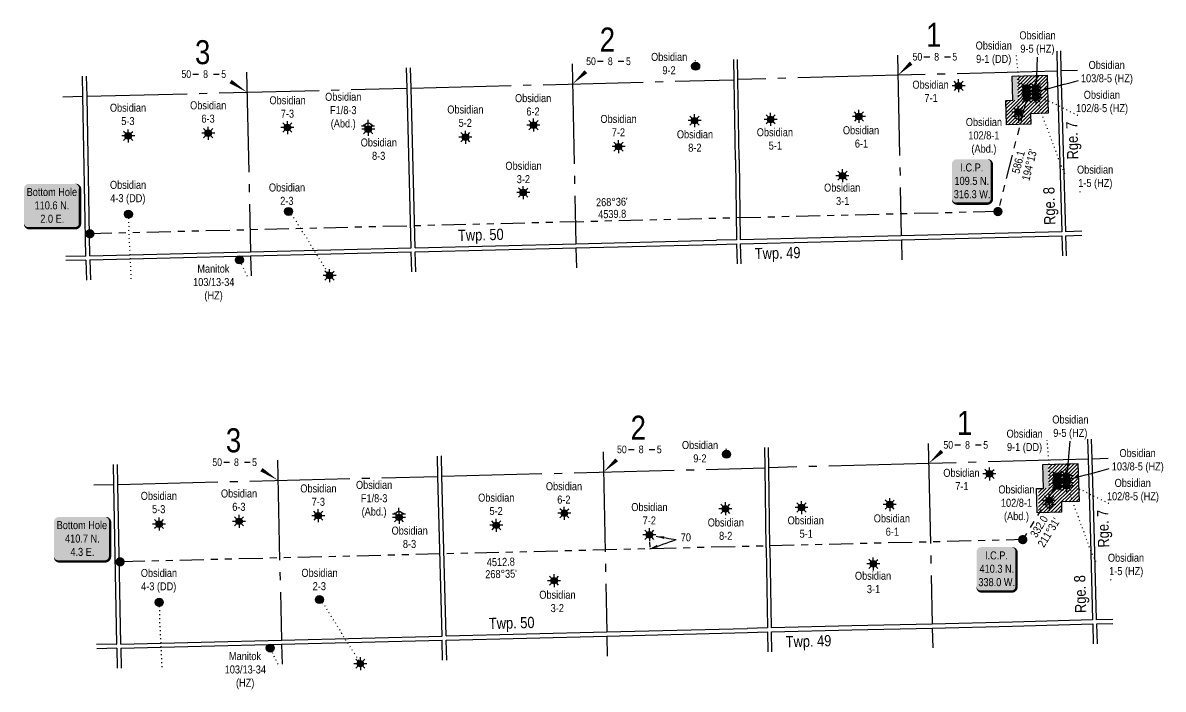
# Model space of a CAD drawing. Extents: x 626550 to 632078, y 5902939 to 5909485.
# Drawn here: x 630335 to 631760, y 5904026 to 5904858 of the extents above; entities that cross this region are included whole.
import ezdxf
from ezdxf.enums import TextEntityAlignment as Align

# ---------------------------------------------------------------- set-up
doc = ezdxf.new("R2010")
doc.units = 0
doc.header["$LTSCALE"] = 5
for name, pattern in [('foc-DOT', [1, 0.2, -0.8]), ('foc-DRILLPATH', [14.75, 6, -1.75, 1.75, -1.75, 1.75, -1.75]), ('foc-QUARTERLINE', [33, 25, -3, 2, -3]), ('foc-TIELINE', [1.875, 1.25, -0.625])]:
    doc.linetypes.add(name, pattern=pattern)
for name, color, linetype in [('10', 1, 'Continuous'), ('9', 3, 'Continuous'), ('AB_SEC_N83UTMz11', 7, 'Continuous'), ('ABADATA-DRILL', 8, 'foc-DOT'), ('ABADATA-DRILL-T', 8, 'Continuous'), ('CG-NOTES', 7, 'Continuous'), ('D-TXT', 6, 'Continuous'), ('L-BD', 7, 'Continuous'), ('L-MON', 1, 'Continuous'), ('L-QSEC', 8, 'foc-QUARTERLINE'), ('L-SEC', 7, 'Continuous'), ('L-SECLBL', 7, 'Continuous'), ('L-SECQ', 8, 'foc-QUARTERLINE'), ('P-PDRILLPATH', 12, 'foc-DRILLPATH'), ('P-PROPOSED', 10, 'Continuous'), ('P-PROPOSED-EXISTING-H', 59, 'Continuous'), ('P-PROPOSED-H', 21, 'Continuous'), ('T-TIE', 201, 'foc-TIELINE')]:
    doc.layers.add(name, color=color, linetype=linetype)
doc.layers.add('AS-GENERAL', color=48, linetype='Continuous', lineweight=18)
doc.layers.add('T-TIE-T', color=201, linetype='Continuous', lineweight=18)
doc.styles.add('80', font='ARIALN.TTF', dxfattribs={"height": 10})
doc.styles.add('80CG', font='ARIALN.TTF', dxfattribs={"height": 10})
doc.styles.add('80L', font='ARIALN.TTF', dxfattribs={"height": 10})
doc.styles.add('SIMPLEX', font='ARIALN.TTF')
doc.dimstyles.new('Compass 5 000', dxfattribs={"dimscale": 5, "dimtxt": 9, "dimasz": 2, "dimexe": 0.2, "dimexo": 0.0625, "dimgap": 0.5, "dimtad": 0, "dimtih": 1, "dimtoh": 1, "dimzin": 0, "dimdsep": 46, "dimtxsty": '80CG', "dimcen": 0.1, "dimse1": 1, "dimse2": 1, "dimclrd": 256, "dimclrt": 256, "dimaunit": 1, "dimadec": 4, "dimazin": 0, "dimtfac": 0.06, "dimtofl": 0, "dimtmove": 0, "dimatfit": 1, "dimfxl": 0.2, "dimtolj": 1, "dimtzin": 0, "dimlwd": -1, "dimarcsym": 0})

# ---------------------------------------------------------------- blocks, each defined once
blk = doc.blocks.new('L-SECLBL')
at = {"layer": '9', "color": 7}
for p, q in [((-5.1, -27.8), (-12.3, -27.8)), ((20.7, -27.8), (13.5, -27.8))]:
    blk.add_line(p, q, dxfattribs=at)
at = {"layer": '10', "color": 2, "style": 'SIMPLEX'}
blk.add_attdef('SEC', text='', height=30, dxfattribs=at).set_placement((0, 0), align=Align.MIDDLE)
at = {"layer": '10', "color": 5, "style": '80L'}
blk.add_attdef('TWP', text='', height=9.5, dxfattribs=at).set_placement((-14.4, -27.4), align=Align.MIDDLE_RIGHT)
blk.add_attdef('RGE', text='', height=9.5, dxfattribs=at).set_placement((3.6, -27.4), align=Align.MIDDLE_CENTER)
blk.add_attdef('MER', text='', height=9.5, dxfattribs=at).set_placement((23.2, -27.4), align=Align.MIDDLE_LEFT)
blk = doc.blocks.new('GAS')
h = blk.add_hatch(color=255)
h.dxf.hatch_style = 1
edge = h.paths.add_edge_path()
edge.add_arc((0, 0), 0.9, 0, 360)
for p, q in [((-0.81, 0), (-1.62, 0)), ((-0.57, 0.57), (-1.14, 1.14)), ((0, 0.81), (0, 1.62)), ((0.57, 0.57), (1.14, 1.14)), ((1.62, 0), (0.81, 0)), ((-0.57, -0.57), (-1.14, -1.14)), ((0, -0.81), (0, -1.62)), ((1.14, -1.14), (0.57, -0.57))]:
    blk.add_line(p, q)
blk.add_circle((0, 0), 0.8)
blk = doc.blocks.new('*U527')
h = blk.add_hatch(color=255)
edge = h.paths.add_edge_path()
edge.add_line((-19, -28.5), (19, -28.5))
edge.add_arc((19, -22.5), 6, 270, 360)
edge.add_line((25, -22.5), (25, 21))
edge.add_arc((19, 21), 6, 0, 90)
edge.add_line((19, 27), (-19, 27))
edge.add_arc((-19, 21), 6, 90, 180)
edge.add_line((-25, 21), (-25, -22.5))
edge.add_arc((-19, -22.5), 6, 180, 270)
at = {"color": 14, "flags": 128}
blk.add_lwpolyline([(-19, -28.5, 3, 3, 0), (19, -28.5, 3, 3, 0.414214), (25, -22.5, 3, 3, 0), (25, 21, 3, 0, 0.414214), (19, 27, 0, 0, 0), (-19, 27, 0, 0, 0.414214), (-25, 21, 0, 0, 0), (-25, -22.5, 0, 3, 0.414214)], format="xyseb", close=True, dxfattribs=at)
at = {"color": 14, "style": '80'}
blk.add_attdef('ENTER_TEXT_001', (-26.8, -4.9), '', height=10, dxfattribs=at)
blk = doc.blocks.new('GABD')
for p, q in [((-0.81, 0), (-1.62, 0)), ((0, 0.81), (0, 1.62)), ((1.62, 0), (0.81, 0)), ((0, -0.81), (0, -1.62))]:
    blk.add_line(p, q)
blk.add_circle((0, 0), 0.8)
blk = doc.blocks.new('WC')
at = {"layer": 'L-MON'}
h = blk.add_hatch(color=255, dxfattribs=at)
h.dxf.hatch_style = 1
edge = h.paths.add_edge_path()
edge.add_arc((0, 0), 0.9, 0, 360)
at = {"layer": 'L-MON', "color": 240, "flags": 128}
for points in [[(-0.62, 0.5), (-1.23, 1.12)], [(0.52, 0.61), (1.13, 1.21)], [(-1.18, -1.18), (-0.56, -0.57)], [(1.16, -1.18), (0.56, -0.57)]]:
    blk.add_lwpolyline(points, dxfattribs=at)
at = {"layer": 'L-MON', "color": 240}
for radius in [0.8, 0.373]:
    blk.add_circle((0, 0), radius, dxfattribs=at)
blk = doc.blocks.new('plbh')
at = {"layer": 'L-MON'}
h = blk.add_hatch(color=255, dxfattribs=at)
h.dxf.hatch_style = 1
edge = h.paths.add_edge_path()
edge.add_arc((0, 0), 1.16, 0, 360)
h = blk.add_hatch(color=256, dxfattribs=at)
h.dxf.hatch_style = 1
h.paths.add_polyline_path([(-0.96, 0, 1), (0.96, 0, 1)])
h.paths.add_polyline_path([(0.91, 0, -1), (-0.91, 0, -1)], flags=16)
h.paths.add_polyline_path([(0.45, 0, -1), (-0.45, 0, -1)], flags=0)
h = blk.add_hatch(color=256, dxfattribs=at)
h.dxf.hatch_style = 1
h.paths.add_polyline_path([(-0.45, 0, 1), (0.45, 0, 1)])
h.paths.add_polyline_path([(0.4, 0, -1), (-0.4, 0, -1)], flags=16)
at = {"layer": 'L-MON', "color": 240}
for radius in [0.96, 0.91, 0.45, 0.4]:
    blk.add_circle((0, 0), radius, dxfattribs=at)
blk = doc.blocks.new('*U528')
h = blk.add_hatch(color=255)
edge = h.paths.add_edge_path()
edge.add_line((-29, -28.5), (29, -28.5))
edge.add_arc((29, -22.5), 6, 270, 360)
edge.add_line((35, -22.5), (35, 21))
edge.add_arc((29, 21), 6, 0, 90)
edge.add_line((29, 27), (-29, 27))
edge.add_arc((-29, 21), 6, 90, 180)
edge.add_line((-35, 21), (-35, -22.5))
edge.add_arc((-29, -22.5), 6, 180, 270)
at = {"color": 14, "flags": 128}
blk.add_lwpolyline([(-29, -28.5, 3, 3, 0), (29, -28.5, 3, 3, 0.414214), (35, -22.5, 3, 3, 0), (35, 21, 3, 0, 0.414214), (29, 27, 0, 0, 0), (-29, 27, 0, 0, 0.414214), (-35, 21, 0, 0, 0), (-35, -22.5, 0, 3, 0.414214)], format="xyseb", close=True, dxfattribs=at)
at = {"color": 14, "style": '80'}
blk.add_attdef('ENTER_TEXT_001', (-26.8, -4.9), '', height=10, dxfattribs=at)
blk = doc.blocks.new('BH-Existing')
at = {"layer": 'ABADATA-DRILL-T'}
h = blk.add_hatch(color=256, dxfattribs=at)
h.dxf.hatch_style = 1
edge = h.paths.add_edge_path()
edge.add_arc((0, 0), 0.5, 0, 360)
blk.add_circle((0, 0), 0.5, dxfattribs=at)

msp = doc.modelspace()

# ---------------------------------------------------------------- hatches: boundary and pattern name
at = {"layer": 'P-PROPOSED-EXISTING-H'}
h = msp.add_hatch(dxfattribs=at)
h.set_pattern_fill('ANSI31', color=256, scale=0.99968, style=0)
h.set_pattern_definition([(45, (201.859, 2757.192), (-2.2443463282, 2.2443463282), [])])
h.paths.add_polyline_path([(631578.175, 5904761.453), (631577.181, 5904791.423), (631614.657, 5904792.426), (631615.931, 5904744.959), (631593.885, 5904744.369), (631594.215, 5904731.442), (631563.757, 5904730.649), (631562.973, 5904761.108)])
h = msp.add_hatch(dxfattribs=at)
h.set_pattern_fill('ANSI31', color=256, scale=0.99968, style=0)
h.set_pattern_definition([(45, (242.787, 3248.047), (-2.2443463282, 2.2443463282), [])])
h.paths.add_polyline_path([(631616.722, 5904276.635), (631615.727, 5904306.605), (631653.203, 5904307.608), (631654.477, 5904260.141), (631632.431, 5904259.551), (631632.761, 5904246.624), (631602.303, 5904245.831), (631601.52, 5904276.29)])
at = {"layer": 'P-PROPOSED-H'}
h = msp.add_hatch(color=256, dxfattribs=at)
h.dxf.hatch_style = 1
h.paths.add_polyline_path([(631578.175, 5904761.453), (631577.181, 5904791.423), (631570.939, 5904791.255), (631571.743, 5904761.326)])
h = msp.add_hatch(color=256, dxfattribs=at)
h.dxf.hatch_style = 1
h.paths.add_polyline_path([(631616.722, 5904276.635), (631615.727, 5904306.605), (631609.485, 5904306.437), (631610.289, 5904276.507)])

# ---------------------------------------------------------------- linework, layer by layer
at = {"layer": 'AB_SEC_N83UTMz11'}
for p, q in [((631223.075, 5904812.176), (631223.429, 5904786.981)), ((631223.429, 5904786.981), (631224.859, 5904687.001)), ((631225.216, 5904686.952), (631226.646, 5904586.972)), ((631226.646, 5904586.972), (631201.661, 5904586.341)), ((631201.732, 5904581.314), (631226.717, 5904581.944)), ((631226.717, 5904581.944), (631227.376, 5904556.961)), ((631261.621, 5904327.358), (631261.975, 5904302.163)), ((631261.975, 5904302.163), (631263.405, 5904202.183)), ((631263.762, 5904202.134), (631265.192, 5904102.153)), ((631265.192, 5904102.153), (631240.207, 5904101.523)), ((631240.278, 5904096.495), (631265.264, 5904097.126)), ((631265.264, 5904097.126), (631265.922, 5904072.143))]:
    msp.add_line(p, q, dxfattribs=at)
at = {"layer": 'ABADATA-DRILL', "flags": 128}
for points in [[(631578.562, 5904746.64), (631578.562, 5904746.64), (631578.549, 5904746.645), (631578.46, 5904746.797), (631578.383, 5904747.213), (631578.45, 5904747.96), (631578.688, 5904748.954), (631578.991, 5904750.131), (631579.233, 5904751.4), (631579.369, 5904752.74), (631579.392, 5904754.176), (631579.376, 5904755.643), (631579.383, 5904757.127), (631579.357, 5904758.619), (631579.323, 5904760.124), (631579.272, 5904761.605), (631579.152, 5904763.042), (631579.004, 5904764.614), (631578.971, 5904766.156), (631579.105, 5904767.758), (631579.328, 5904769.44), (631579.59, 5904771.205), (631579.745, 5904772.903), (631579.748, 5904774.883), (631579.708, 5904776.783), (631579.675, 5904778.805), (631579.638, 5904780.883), (631579.598, 5904782.875), (631579.492, 5904785.005), (631579.3, 5904787.228), (631579.067, 5904789.438), (631578.849, 5904791.72), (631578.64, 5904794.035), (631578.367, 5904796.384), (631578.13, 5904798.72), (631577.923, 5904800.961), (631577.652, 5904803.454), (631577.439, 5904805.736), (631577.246, 5904808.002), (631577.024, 5904810.357), (631576.811, 5904812.727), (631576.627, 5904815.035), (631576.39, 5904817.477), (631576.158, 5904819.719), (631576.008, 5904821.425)], [(631174.926, 5904810.934), (631175.119, 5904809.699), (631175.389, 5904807.35), (631175.641, 5904803.861)], [(631600.651, 5904764.51), (631600.632, 5904764.484), (631600.55, 5904764.479), (631600.418, 5904764.531), (631600.37, 5904764.457), (631600.391, 5904764.232), (631600.41, 5904764.008), (631600.393, 5904763.795), (631600.306, 5904763.607), (631600.27, 5904763.536), (631600.266, 5904763.519), (631600.175, 5904763.459), (631600.15, 5904763.658), (631600.243, 5904763.813), (631600.32, 5904763.925), (631600.185, 5904764.019), (631600.122, 5904764.282), (631600.17, 5904764.744), (631600.069, 5904765.111), (631599.919, 5904765.227), (631599.853, 5904764.895), (631599.858, 5904764.803), (631599.868, 5904764.711), (631599.884, 5904764.593), (631599.928, 5904764.432), (631600.013, 5904764.237), (631600.122, 5904764.032), (631600.255, 5904763.813), (631600.443, 5904763.531), (631600.678, 5904763.18), (631600.945, 5904762.755), (631601.208, 5904762.294), (631601.456, 5904761.821), (631601.677, 5904761.339), (631601.866, 5904760.822), (631602.051, 5904760.262), (631602.254, 5904759.634), (631602.488, 5904758.958), (631602.783, 5904758.239), (631603.138, 5904757.493), (631603.538, 5904756.704), (631603.974, 5904755.835), (631604.431, 5904754.873), (631604.9, 5904753.828), (631605.354, 5904752.712), (631605.766, 5904751.546), (631606.145, 5904750.331), (631606.518, 5904749.038), (631606.899, 5904747.721), (631607.312, 5904746.362), (631607.789, 5904744.939), (631608.326, 5904743.441), (631608.864, 5904741.893), (631609.378, 5904740.306), (631609.88, 5904738.674), (631610.41, 5904736.981), (631610.985, 5904735.266), (631611.649, 5904733.481), (631612.39, 5904731.669), (631613.166, 5904729.829), (631613.925, 5904727.967), (631614.668, 5904726.064), (631615.355, 5904724.26), (631615.398, 5904724.149), (631616.112, 5904722.2), (631616.815, 5904720.226), (631617.491, 5904718.297), (631617.515, 5904718.227), (631618.241, 5904716.209), (631619.008, 5904714.16), (631619.803, 5904712.068), (631620.622, 5904709.958), (631621.448, 5904707.847), (631622.269, 5904705.726), (631623.081, 5904703.59), (631623.891, 5904701.442), (631624.684, 5904699.261), (631625.463, 5904697.044), (631626.251, 5904694.782), (631627.03, 5904692.543), (631627.82, 5904690.276), (631628.643, 5904688.008), (631629.479, 5904685.808), (631630.351, 5904683.596), (631630.362, 5904683.569), (631631.271, 5904681.351), (631632.249, 5904679.154), (631633.286, 5904677.024), (631634.39, 5904674.899), (631635.506, 5904672.777), (631636.643, 5904670.662), (631637.824, 5904668.562), (631639.058, 5904666.502), (631640.35, 5904664.47), (631641.696, 5904662.476), (631643.118, 5904660.51), (631644.583, 5904658.614), (631646.084, 5904656.803), (631647.669, 5904654.993), (631649.281, 5904653.242), (631650.947, 5904651.517), (631652.62, 5904649.86), (631654.376, 5904648.226), (631656.147, 5904646.674), (631656.625, 5904646.276)], [(631600.548, 5904768.264), (631600.527, 5904768.27), (631600.442, 5904768.298), (631600.292, 5904768.357), (631600.128, 5904768.44), (631599.942, 5904768.552), (631599.905, 5904768.611), (631600.116, 5904768.577), (631600.245, 5904768.523), (631600.241, 5904768.493), (631600.235, 5904768.44), (631600.213, 5904768.337), (631600.211, 5904768.219), (631600.253, 5904768.045), (631600.332, 5904767.935), (631600.378, 5904767.896), (631600.194, 5904767.759), (631600.029, 5904767.676), (631600.055, 5904767.717), (631600.086, 5904767.663), (631600.112, 5904767.564), (631600.115, 5904767.549), (631600.117, 5904767.536), (631600.128, 5904767.509), (631600.183, 5904767.441), (631600.298, 5904767.349), (631600.48, 5904767.259), (631600.735, 5904767.173), (631601.058, 5904767.072), (631601.432, 5904766.945), (631601.856, 5904766.794), (631602.319, 5904766.622), (631602.807, 5904766.423), (631603.316, 5904766.184), (631603.874, 5904765.912), (631604.53, 5904765.62), (631605.273, 5904765.318), (631606.088, 5904764.973), (631606.934, 5904764.573), (631607.794, 5904764.137), (631608.667, 5904763.683), (631609.55, 5904763.228), (631610.463, 5904762.78), (631611.443, 5904762.344), (631612.467, 5904761.915), (631613.515, 5904761.474), (631614.578, 5904761.028), (631615.698, 5904760.561), (631616.897, 5904760.084), (631618.214, 5904759.583), (631619.596, 5904759.063), (631621.03, 5904758.49), (631622.486, 5904757.853), (631624.001, 5904757.132), (631625.556, 5904756.354), (631627.151, 5904755.545), (631628.778, 5904754.705), (631630.412, 5904753.832), (631632.07, 5904752.93), (631633.751, 5904752.031), (631635.519, 5904751.12), (631637.34, 5904750.222), (631639.167, 5904749.332), (631641.038, 5904748.414), (631642.889, 5904747.494), (631644.748, 5904746.565), (631646.657, 5904745.64), (631648.636, 5904744.712), (631650.652, 5904743.785), (631652.701, 5904742.846), (631653.96, 5904742.264)], [(630470.666, 5904538.105), (630470.64, 5904538.859), (630470.509, 5904541.514), (630470.377, 5904544.229), (630470.257, 5904546.919), (630470.157, 5904549.645), (630470.06, 5904552.36), (630469.859, 5904555.866), (630469.693, 5904558.52), (630469.59, 5904561.271), (630469.526, 5904564.04), (630469.436, 5904566.771), (630469.332, 5904569.35), (630469.185, 5904571.952), (630469.012, 5904574.59), (630468.878, 5904577.363), (630468.752, 5904580.118), (630468.569, 5904582.864), (630468.412, 5904585.551), (630468.273, 5904588.156), (630468.118, 5904590.67), (630467.963, 5904593.207), (630467.815, 5904595.659), (630467.771, 5904597.228), (630467.775, 5904598.031), (630467.8, 5904598.872), (630467.847, 5904599.726), (630467.897, 5904600.577), (630467.953, 5904602.21), (630467.927, 5904603.662), (630467.89, 5904604.321), (630467.84, 5904604.958), (630467.781, 5904605.601), (630467.741, 5904606.255), (630467.731, 5904606.91), (630467.731, 5904607.566), (630467.728, 5904608.216), (630467.724, 5904608.851), (630467.681, 5904610.078), (630467.618, 5904611.311), (630467.565, 5904612.555), (630467.479, 5904614.369), (630467.475, 5904614.424), (630467.22, 5904618.006), (630467.139, 5904618.961)], [(630718.305, 5904542.287), (630718.322, 5904542.288), (630718.345, 5904542.291), (630718.357, 5904542.293), (630718.367, 5904542.294), (630718.4, 5904542.295), (630718.422, 5904542.295), (630718.445, 5904542.291), (630718.475, 5904542.287), (630718.508, 5904542.285), (630718.54, 5904542.278), (630718.57, 5904542.277), (630718.593, 5904542.275), (630718.61, 5904542.273), (630718.631, 5904542.271), (630718.651, 5904542.269), (630718.671, 5904542.272), (630718.688, 5904542.27), (630718.711, 5904542.27), (630718.736, 5904542.269), (630718.761, 5904542.262), (630718.781, 5904542.255), (630718.829, 5904542.234), (630718.842, 5904542.229), (630718.865, 5904542.217), (630718.875, 5904542.215), (630718.875, 5904542.22), (630718.856, 5904542.257), (630718.816, 5904542.343), (630718.773, 5904542.467), (630718.721, 5904542.631), (630718.653, 5904542.819), (630718.56, 5904543.019), (630718.455, 5904543.231), (630718.325, 5904543.481), (630718.18, 5904543.762), (630718.012, 5904544.075), (630717.825, 5904544.405), (630717.609, 5904544.752), (630717.369, 5904545.113), (630717.101, 5904545.488), (630716.815, 5904545.888), (630716.526, 5904546.311), (630716.221, 5904546.765), (630715.919, 5904547.212), (630715.612, 5904547.672), (630715.255, 5904548.195), (630714.88, 5904548.74), (630714.493, 5904549.305), (630714.097, 5904549.884), (630713.683, 5904550.491), (630713.276, 5904551.11), (630712.867, 5904551.742), (630712.447, 5904552.376), (630712.02, 5904553.015), (630711.617, 5904553.649), (630711.216, 5904554.339), (630710.822, 5904555.048), (630710.418, 5904555.763), (630710.001, 5904556.482), (630709.564, 5904557.203), (630709.109, 5904557.916), (630708.659, 5904558.594), (630707.736, 5904559.98), (630706.838, 5904561.376), (630705.963, 5904562.778), (630705.083, 5904564.165), (630704.147, 5904565.563), (630703.187, 5904566.95), (630702.219, 5904568.372), (630701.25, 5904569.802), (630700.305, 5904571.187), (630699.392, 5904572.595), (630698.522, 5904574.06), (630697.681, 5904575.573), (630696.848, 5904577.091), (630695.992, 5904578.601), (630695.134, 5904580.093), (630694.306, 5904581.569), (630693.439, 5904583.152), (630692.586, 5904584.712), (630691.665, 5904586.35), (630690.714, 5904587.928), (630689.732, 5904589.477), (630688.746, 5904590.996), (630687.741, 5904592.502), (630686.753, 5904593.986), (630685.732, 5904595.499), (630684.716, 5904596.987), (630683.749, 5904598.474), (630682.835, 5904599.903), (630681.903, 5904601.351), (630681.01, 5904602.775), (630680.128, 5904604.209), (630679.283, 5904605.605), (630678.475, 5904606.998), (630677.693, 5904608.38), (630676.893, 5904609.759), (630675.358, 5904612.277), (630674.593, 5904613.446), (630673.839, 5904614.512), (630673.113, 5904615.495), (630672.392, 5904616.446), (630671.69, 5904617.34), (630670.998, 5904618.167), (630670.307, 5904618.946), (630669.624, 5904619.705), (630669.461, 5904619.881), (630668.956, 5904620.44), (630668.301, 5904621.168), (630667.644, 5904621.885), (630667.134, 5904622.429)], [(630615.522, 5904541.684), (630615.328, 5904542.077), (630614.278, 5904544.205), (630613.246, 5904546.303), (630612.204, 5904548.41), (630611.174, 5904550.521), (630610.173, 5904552.587), (630609.186, 5904554.626), (630608.16, 5904556.78), (630607.099, 5904559.042), (630605.798, 5904561.813)], [(631617.108, 5904261.822), (631617.108, 5904261.822), (631617.096, 5904261.826), (631617.006, 5904261.979), (631616.93, 5904262.395), (631616.997, 5904263.142), (631617.234, 5904264.136), (631617.537, 5904265.312), (631617.78, 5904266.582), (631617.915, 5904267.921), (631617.938, 5904269.358), (631617.923, 5904270.825), (631617.929, 5904272.308), (631617.903, 5904273.801), (631617.869, 5904275.305), (631617.818, 5904276.787), (631617.698, 5904278.224), (631617.55, 5904279.796), (631617.518, 5904281.338), (631617.651, 5904282.94), (631617.875, 5904284.622), (631618.136, 5904286.387), (631618.292, 5904288.084), (631618.295, 5904290.065), (631618.255, 5904291.965), (631618.221, 5904293.987), (631618.184, 5904296.064), (631618.144, 5904298.057), (631618.038, 5904300.187), (631617.846, 5904302.41), (631617.613, 5904304.619), (631617.395, 5904306.902), (631617.186, 5904309.217), (631616.914, 5904311.565), (631616.677, 5904313.902), (631616.47, 5904316.142), (631616.198, 5904318.636), (631615.985, 5904320.918), (631615.793, 5904323.184), (631615.57, 5904325.539), (631615.357, 5904327.909), (631615.173, 5904330.217), (631614.936, 5904332.659), (631614.704, 5904334.901), (631614.555, 5904336.607)], [(631213.472, 5904326.116), (631213.666, 5904324.881), (631213.935, 5904322.532), (631214.188, 5904319.043)], [(631639.198, 5904279.691), (631639.178, 5904279.666), (631639.096, 5904279.661), (631638.964, 5904279.712), (631638.916, 5904279.639), (631638.938, 5904279.414), (631638.956, 5904279.19), (631638.94, 5904278.976), (631638.852, 5904278.789), (631638.817, 5904278.718), (631638.812, 5904278.7), (631638.721, 5904278.64), (631638.696, 5904278.84), (631638.789, 5904278.995), (631638.866, 5904279.107), (631638.731, 5904279.201), (631638.669, 5904279.464), (631638.716, 5904279.926), (631638.616, 5904280.293), (631638.465, 5904280.409), (631638.399, 5904280.077), (631638.404, 5904279.985), (631638.414, 5904279.892), (631638.43, 5904279.775), (631638.474, 5904279.614), (631638.56, 5904279.419), (631638.668, 5904279.214), (631638.802, 5904278.995), (631638.989, 5904278.713), (631639.224, 5904278.362), (631639.491, 5904277.936), (631639.754, 5904277.476), (631640.002, 5904277.003), (631640.223, 5904276.521), (631640.412, 5904276.004), (631640.598, 5904275.443), (631640.8, 5904274.816), (631641.034, 5904274.14), (631641.329, 5904273.42), (631641.685, 5904272.675), (631642.084, 5904271.886), (631642.521, 5904271.017), (631642.977, 5904270.055), (631643.446, 5904269.01), (631643.9, 5904267.894), (631644.312, 5904266.728), (631644.691, 5904265.513), (631645.064, 5904264.22), (631645.446, 5904262.902), (631645.858, 5904261.543), (631646.335, 5904260.121), (631646.872, 5904258.623), (631647.41, 5904257.074), (631647.924, 5904255.488), (631648.427, 5904253.856), (631648.956, 5904252.163), (631649.531, 5904250.448), (631650.196, 5904248.663), (631650.936, 5904246.85), (631651.712, 5904245.011), (631652.471, 5904243.149), (631653.214, 5904241.246), (631653.902, 5904239.442), (631653.945, 5904239.331), (631654.659, 5904237.382), (631655.361, 5904235.408), (631656.037, 5904233.479), (631656.061, 5904233.409), (631656.787, 5904231.391), (631657.554, 5904229.341), (631658.35, 5904227.25), (631659.168, 5904225.139), (631659.994, 5904223.029), (631660.816, 5904220.908), (631661.628, 5904218.772), (631662.437, 5904216.624), (631663.23, 5904214.442), (631664.009, 5904212.226), (631664.797, 5904209.964), (631665.576, 5904207.725), (631666.367, 5904205.458), (631667.19, 5904203.19), (631668.026, 5904200.99), (631668.897, 5904198.778), (631668.908, 5904198.751), (631669.817, 5904196.532), (631670.795, 5904194.336), (631671.832, 5904192.206), (631672.936, 5904190.081), (631674.053, 5904187.958), (631675.189, 5904185.844), (631676.37, 5904183.743), (631677.605, 5904181.684), (631678.896, 5904179.651), (631680.242, 5904177.658), (631681.664, 5904175.691), (631683.13, 5904173.796), (631684.63, 5904171.984), (631686.216, 5904170.175), (631687.827, 5904168.424), (631689.493, 5904166.699), (631691.167, 5904165.042), (631692.923, 5904163.407), (631694.694, 5904161.856), (631695.171, 5904161.457)], [(631639.094, 5904283.445), (631639.074, 5904283.452), (631638.988, 5904283.48), (631638.839, 5904283.538), (631638.674, 5904283.621), (631638.488, 5904283.734), (631638.452, 5904283.793), (631638.663, 5904283.759), (631638.792, 5904283.705), (631638.787, 5904283.674), (631638.781, 5904283.622), (631638.759, 5904283.519), (631638.757, 5904283.401), (631638.8, 5904283.227), (631638.878, 5904283.117), (631638.924, 5904283.078), (631638.74, 5904282.94), (631638.575, 5904282.858), (631638.601, 5904282.899), (631638.633, 5904282.845), (631638.658, 5904282.746), (631638.661, 5904282.731), (631638.664, 5904282.718), (631638.675, 5904282.691), (631638.729, 5904282.622), (631638.844, 5904282.531), (631639.027, 5904282.441), (631639.282, 5904282.355), (631639.604, 5904282.254), (631639.978, 5904282.127), (631640.402, 5904281.976), (631640.865, 5904281.804), (631641.353, 5904281.604), (631641.862, 5904281.366), (631642.42, 5904281.094), (631643.076, 5904280.802), (631643.819, 5904280.5), (631644.634, 5904280.155), (631645.481, 5904279.755), (631646.341, 5904279.319), (631647.213, 5904278.865), (631648.096, 5904278.409), (631649.009, 5904277.962), (631649.989, 5904277.526), (631651.014, 5904277.097), (631652.061, 5904276.656), (631653.124, 5904276.21), (631654.245, 5904275.743), (631655.443, 5904275.266), (631656.76, 5904274.765), (631658.143, 5904274.245), (631659.576, 5904273.672), (631661.032, 5904273.034), (631662.548, 5904272.313), (631664.102, 5904271.536), (631665.698, 5904270.727), (631667.324, 5904269.887), (631668.959, 5904269.014), (631670.617, 5904268.112), (631672.297, 5904267.213), (631674.065, 5904266.302), (631675.886, 5904265.404), (631677.714, 5904264.514), (631679.585, 5904263.595), (631681.436, 5904262.676), (631683.295, 5904261.747), (631685.203, 5904260.822), (631687.182, 5904259.894), (631689.199, 5904258.966), (631691.248, 5904258.028), (631692.506, 5904257.446)], [(630509.213, 5904053.287), (630509.186, 5904054.04), (630509.055, 5904056.695), (630508.923, 5904059.41), (630508.804, 5904062.101), (630508.704, 5904064.826), (630508.606, 5904067.542), (630508.405, 5904071.048), (630508.239, 5904073.702), (630508.136, 5904076.453), (630508.072, 5904079.222), (630507.982, 5904081.953), (630507.878, 5904084.531), (630507.731, 5904087.133), (630507.559, 5904089.772), (630507.425, 5904092.545), (630507.299, 5904095.3), (630507.115, 5904098.046), (630506.959, 5904100.733), (630506.819, 5904103.337), (630506.665, 5904105.852), (630506.51, 5904108.388), (630506.362, 5904110.84), (630506.317, 5904112.41), (630506.321, 5904113.213), (630506.346, 5904114.054), (630506.393, 5904114.908), (630506.443, 5904115.759), (630506.5, 5904117.391), (630506.474, 5904118.844), (630506.436, 5904119.503), (630506.387, 5904120.139), (630506.327, 5904120.783), (630506.287, 5904121.437), (630506.277, 5904122.092), (630506.277, 5904122.747), (630506.275, 5904123.397), (630506.27, 5904124.033), (630506.228, 5904125.259), (630506.165, 5904126.493), (630506.111, 5904127.737), (630506.026, 5904129.551), (630506.022, 5904129.605), (630505.766, 5904133.187), (630505.686, 5904134.143)], [(630756.851, 5904057.469), (630756.869, 5904057.469), (630756.891, 5904057.472), (630756.904, 5904057.475), (630756.914, 5904057.476), (630756.946, 5904057.476), (630756.969, 5904057.477), (630756.991, 5904057.473), (630757.021, 5904057.468), (630757.054, 5904057.467), (630757.087, 5904057.46), (630757.117, 5904057.459), (630757.139, 5904057.457), (630757.157, 5904057.455), (630757.177, 5904057.453), (630757.197, 5904057.451), (630757.217, 5904057.454), (630757.234, 5904057.452), (630757.257, 5904057.452), (630757.282, 5904057.45), (630757.307, 5904057.444), (630757.327, 5904057.437), (630757.375, 5904057.415), (630757.388, 5904057.411), (630757.411, 5904057.399), (630757.421, 5904057.397), (630757.421, 5904057.402), (630757.402, 5904057.439), (630757.362, 5904057.525), (630757.319, 5904057.649), (630757.267, 5904057.813), (630757.2, 5904058.001), (630757.107, 5904058.201), (630757.001, 5904058.413), (630756.872, 5904058.662), (630756.727, 5904058.944), (630756.558, 5904059.257), (630756.372, 5904059.587), (630756.155, 5904059.934), (630755.915, 5904060.295), (630755.647, 5904060.67), (630755.362, 5904061.07), (630755.073, 5904061.493), (630754.768, 5904061.947), (630754.466, 5904062.394), (630754.158, 5904062.854), (630753.802, 5904063.377), (630753.427, 5904063.922), (630753.039, 5904064.487), (630752.643, 5904065.066), (630752.229, 5904065.673), (630751.823, 5904066.292), (630751.413, 5904066.924), (630750.993, 5904067.558), (630750.566, 5904068.196), (630750.164, 5904068.831), (630749.763, 5904069.52), (630749.368, 5904070.23), (630748.964, 5904070.944), (630748.547, 5904071.664), (630748.11, 5904072.385), (630747.656, 5904073.098), (630747.205, 5904073.776), (630746.282, 5904075.161), (630745.385, 5904076.558), (630744.509, 5904077.96), (630743.629, 5904079.347), (630742.694, 5904080.745), (630741.734, 5904082.132), (630740.765, 5904083.554), (630739.796, 5904084.983), (630738.851, 5904086.368), (630737.938, 5904087.777), (630737.068, 5904089.242), (630736.228, 5904090.755), (630735.394, 5904092.273), (630734.538, 5904093.783), (630733.68, 5904095.275), (630732.853, 5904096.751), (630731.985, 5904098.333), (630731.133, 5904099.894), (630730.211, 5904101.532), (630729.261, 5904103.109), (630728.279, 5904104.659), (630727.293, 5904106.178), (630726.287, 5904107.684), (630725.299, 5904109.168), (630724.278, 5904110.681), (630723.263, 5904112.169), (630722.295, 5904113.656), (630721.381, 5904115.085), (630720.45, 5904116.533), (630719.556, 5904117.957), (630718.675, 5904119.391), (630717.829, 5904120.786), (630717.022, 5904122.18), (630716.239, 5904123.562), (630715.44, 5904124.941), (630713.904, 5904127.458), (630713.14, 5904128.628), (630712.386, 5904129.693), (630711.659, 5904130.677), (630710.938, 5904131.628), (630710.237, 5904132.522), (630709.544, 5904133.348), (630708.853, 5904134.128), (630708.17, 5904134.887), (630708.008, 5904135.063), (630707.502, 5904135.622), (630706.848, 5904136.35), (630706.191, 5904137.067), (630705.681, 5904137.611)], [(630654.068, 5904056.866), (630653.874, 5904057.259), (630652.824, 5904059.386), (630651.792, 5904061.484), (630650.75, 5904063.592), (630649.721, 5904065.703), (630648.72, 5904067.769), (630647.732, 5904069.808), (630646.706, 5904071.961), (630645.645, 5904074.224), (630644.345, 5904076.995)]]:
    msp.add_lwpolyline(points, dxfattribs=at)
at = {"layer": 'AS-GENERAL', "const_width": 0.375, "flags": 128}
msp.add_lwpolyline([(631580.92, 5904790.312), (631579.098, 5904790.297)], dxfattribs=at)
at = {"layer": 'L-QSEC'}
for p, q in [((631021.481, 5904806.976), (631025.988, 5904581.905)), ((630614.757, 5904796.484), (630619.65, 5904571.813)), ((630820.207, 5904776.428), (631223.429, 5904786.981)), ((630415.384, 5904766.336), (630815.181, 5904776.297)), ((630385.334, 5904765.623), (630410.357, 5904766.211)), ((631026.089, 5904576.879), (631026.76, 5904551.846)), ((630619.759, 5904566.787), (630620.435, 5904541.806)), ((631060.027, 5904322.157), (631064.534, 5904097.087)), ((630653.303, 5904311.665), (630658.196, 5904086.995)), ((630858.753, 5904291.61), (631261.975, 5904302.163)), ((630453.93, 5904281.518), (630853.727, 5904291.479)), ((630423.88, 5904280.805), (630448.904, 5904281.392)), ((631064.635, 5904092.06), (631065.307, 5904067.028)), ((630658.306, 5904081.969), (630658.981, 5904056.988))]:
    msp.add_line(p, q, dxfattribs=at)
at = {"layer": 'L-SEC'}
for p, q in [((631626.64, 5904822.781), (631627.315, 5904797.798)), ((631632.341, 5904797.939), (631631.667, 5904822.915)), ((631228.455, 5904787.119), (631228.101, 5904812.306)), ((631229.885, 5904687.13), (631228.455, 5904787.119)), ((631627.315, 5904797.798), (631630.177, 5904697.434)), ((631635.203, 5904697.579), (631632.341, 5904797.939)), ((631231.672, 5904587.091), (631230.242, 5904687.08)), ((631630.177, 5904697.434), (631632.953, 5904596.949)), ((631637.979, 5904597.077), (631635.203, 5904697.579)), ((631332.106, 5904589.477), (631231.672, 5904587.091)), ((631432.54, 5904591.863), (631332.106, 5904589.477)), ((631332.196, 5904584.45), (631432.648, 5904586.837)), ((631532.763, 5904594.363), (631432.54, 5904591.863)), ((631432.648, 5904586.837), (631532.887, 5904589.337)), ((631632.953, 5904596.949), (631532.763, 5904594.363)), ((631532.887, 5904589.337), (631633.094, 5904591.923)), ((631633.094, 5904591.923), (631633.799, 5904566.938)), ((631657.975, 5904597.639), (631637.979, 5904597.077)), ((631638.12, 5904592.048), (631658.115, 5904592.61)), ((631638.826, 5904567.082), (631638.12, 5904592.048)), ((631231.744, 5904582.064), (631332.196, 5904584.45)), ((631232.402, 5904557.084), (631231.744, 5904582.064)), ((631665.186, 5904337.963), (631665.861, 5904312.98)), ((631670.888, 5904313.121), (631670.213, 5904338.097)), ((631267.001, 5904302.301), (631266.647, 5904327.487)), ((631268.431, 5904202.312), (631267.001, 5904302.301)), ((631665.861, 5904312.98), (631668.724, 5904212.616)), ((631673.749, 5904212.761), (631670.888, 5904313.121)), ((631270.218, 5904102.273), (631268.789, 5904202.262)), ((631668.724, 5904212.616), (631671.499, 5904112.131)), ((631676.526, 5904112.259), (631673.749, 5904212.761)), ((631370.652, 5904104.659), (631270.218, 5904102.273)), ((631471.086, 5904107.045), (631370.652, 5904104.659)), ((631370.742, 5904099.632), (631471.194, 5904102.019)), ((631571.31, 5904109.545), (631471.086, 5904107.045)), ((631471.194, 5904102.019), (631571.434, 5904104.519)), ((631671.499, 5904112.131), (631571.31, 5904109.545)), ((631571.434, 5904104.519), (631671.64, 5904107.105)), ((631671.64, 5904107.105), (631672.346, 5904082.12)), ((631696.522, 5904112.82), (631676.526, 5904112.259)), ((631676.667, 5904107.23), (631696.661, 5904107.792)), ((631677.372, 5904082.264), (631676.667, 5904107.23)), ((631270.29, 5904097.246), (631370.742, 5904099.632)), ((631270.948, 5904072.266), (631270.29, 5904097.246))]:
    msp.add_line(p, q, dxfattribs=at)
at = {"layer": 'L-SEC', "flags": 128}
for points in [[(630820.262, 5904576.79), (630815.181, 5904776.297), (630814.539, 5904801.637)], [(630825.288, 5904576.915), (630820.208, 5904776.425), (630819.565, 5904801.767)], [(630413.905, 5904566.74), (630410.357, 5904766.211), (630409.906, 5904791.199)], [(630418.932, 5904566.864), (630415.385, 5904766.3), (630414.933, 5904791.329)], [(630825.288, 5904576.915), (631025.964, 5904581.905), (631201.605, 5904586.34)], [(630418.932, 5904566.864), (630619.635, 5904571.814), (630820.265, 5904576.79)], [(630419.022, 5904561.836), (630619.759, 5904566.787), (630820.39, 5904571.763)], [(630821.078, 5904546.764), (630820.39, 5904571.763)], [(630825.416, 5904571.888), (631026.089, 5904576.879), (631201.732, 5904581.314)], [(630826.105, 5904546.888), (630825.416, 5904571.896)], [(630413.868, 5904566.739), (630388.912, 5904566.11)], [(630413.995, 5904561.712), (630389.002, 5904561.082)], [(630413.871, 5904566.739), (630413.905, 5904566.74)], [(630413.995, 5904561.712), (630414.669, 5904536.721)], [(630419.021, 5904561.848), (630419.696, 5904536.845)], [(630419.022, 5904561.802), (630419.022, 5904561.836)], [(630858.808, 5904091.971), (630853.727, 5904291.479), (630853.085, 5904316.819)], [(630863.835, 5904092.096), (630858.754, 5904291.607), (630858.112, 5904316.949)], [(630452.452, 5904081.922), (630448.904, 5904281.392), (630448.452, 5904306.381)], [(630457.479, 5904082.046), (630453.931, 5904281.482), (630453.479, 5904306.511)], [(630863.835, 5904092.096), (631064.51, 5904097.087), (631240.151, 5904101.522)], [(630457.479, 5904082.046), (630658.182, 5904086.996), (630858.811, 5904091.971)], [(630457.568, 5904077.018), (630658.306, 5904081.969), (630858.936, 5904086.945)], [(630859.625, 5904061.946), (630858.936, 5904086.945)], [(630864.651, 5904062.07), (630863.962, 5904087.078)], [(630863.963, 5904087.07), (631064.635, 5904092.06), (631240.278, 5904096.495)], [(630452.414, 5904081.921), (630427.458, 5904081.291)], [(630452.541, 5904076.894), (630427.548, 5904076.264)], [(630452.417, 5904081.921), (630452.452, 5904081.922)], [(630452.541, 5904076.894), (630453.216, 5904051.903)], [(630457.568, 5904077.03), (630458.242, 5904052.027)], [(630457.569, 5904076.983), (630457.568, 5904077.018)]]:
    msp.add_lwpolyline(points, dxfattribs=at)
at = {"layer": 'L-SECLBL', "flags": 128}
for points in [[(631021.987, 5904781.709, 0, 4.998, 0), (631038.484, 5904796.939, 0, 0, 0)], [(631428.231, 5904792.468, 0, 4.998, 0), (631444.729, 5904807.698, 0, 0, 0)], [(630615.305, 5904771.317, 0, 4.998, 0), (630594.748, 5904784.653, 0, 0, 0)], [(631060.533, 5904296.891, 0, 4.998, 0), (631077.031, 5904312.121, 0, 0, 0)], [(631466.777, 5904307.65, 0, 4.998, 0), (631483.275, 5904322.88, 0, 0, 0)], [(630653.851, 5904286.499, 0, 4.998, 0), (630633.294, 5904299.835, 0, 0, 0)]]:
    msp.add_lwpolyline(points, format="xyseb", dxfattribs=at)
at = {"layer": 'L-SECQ'}
for p, q in [((631427.696, 5904817.454), (631432.529, 5904591.863)), ((631428.23, 5904792.469), (631228.455, 5904787.119)), ((631627.315, 5904797.798), (631428.231, 5904792.468)), ((631652.398, 5904798.528), (631632.341, 5904797.939)), ((631432.648, 5904586.837), (631433.312, 5904562.016)), ((631466.242, 5904332.636), (631471.076, 5904107.045)), ((631466.776, 5904307.65), (631267.001, 5904302.301)), ((631665.861, 5904312.98), (631466.777, 5904307.65)), ((631690.944, 5904313.71), (631670.888, 5904313.121)), ((631471.194, 5904102.019), (631471.858, 5904077.198))]:
    msp.add_line(p, q, dxfattribs=at)
at = {"layer": 'P-PDRILLPATH', "flags": 128}
msp.add_lwpolyline([(631589.165, 5904764.249), (631553.186, 5904622.269), (630418.936, 5904594.519)], dxfattribs=at)
at = {"layer": 'T-TIE', "flags": 128}
msp.add_lwpolyline([(631117.843, 5904218.52), (631118.275, 5904200.983)], dxfattribs=at)

# ---------------------------------------------------------------- block references
at = {"layer": 'ABADATA-DRILL-T'}
for name, p, xscale, yscale, zscale in [('BH-Existing', (631175.635, 5904803.859), 9.996803199999999, 9.996803199999999, 9.996803199999999), ('GAS', (631578.58, 5904746.365), 4.998401599999999, 4.998401599999999, 4.998401599999999), ('GABD', (630766.522, 5904728.886), 4.998401599999999, 4.998401599999999, 4.998401599999999), ('BH-Existing', (630467.133, 5904618.964), 9.996803199999999, 9.996803199999999, 9.996803199999999), ('BH-Existing', (630667.137, 5904622.42), 9.996803199999999, 9.996803199999999, 9.996803199999999), ('BH-Existing', (630605.802, 5904561.81), 9.996803199999999, 9.996803199999999, 9.996803199999999), ('BH-Existing', (631214.181, 5904319.04), 9.996803199999999, 9.996803199999999, 9.996803199999999), ('GABD', (630805.069, 5904244.068), 4.998401599999999, 4.998401599999999, 4.998401599999999), ('BH-Existing', (630505.679, 5904134.146), 9.996803199999999, 9.996803199999999, 9.996803199999999), ('BH-Existing', (630705.683, 5904137.602), 9.996803199999999, 9.996803199999999, 9.996803199999999), ('BH-Existing', (630644.348, 5904076.992), 9.996803199999999, 9.996803199999999, 9.996803199999999)]:
    msp.add_blockref(name, p, dxfattribs=dict(at, xscale=xscale, yscale=yscale, zscale=zscale))
at = {"layer": 'ABADATA-DRILL-T', "color": 6, "xscale": 4.998401599999999, "yscale": 4.998401599999999, "zscale": 4.998401599999999}
for name, p in [('GAS', (631504.067, 5904779.372)), ('GAS', (631600.07, 5904777.045)), ('GAS', (631600.175, 5904773.297)), ('GAS', (631600.302, 5904768.293)), ('GAS', (631600.398, 5904764.545)), ('GAS', (631174.237, 5904735.809)), ('GAS', (631269.283, 5904737.339)), ('GAS', (631379.547, 5904741.026)), ('GABD', (631578.762, 5904741.191)), ('GAS', (630566.76, 5904720.132)), ('GAS', (630665.677, 5904727.206)), ('GAS', (630766.625, 5904725.077)), ('GAS', (630973.038, 5904730.232)), ('GAS', (630466.845, 5904716.713)), ('GAS', (630888.046, 5904715.16)), ('GAS', (631079.297, 5904703.339)), ('GAS', (631359.013, 5904666.969)), ('GAS', (630960.243, 5904645.985)), ('GAS', (630718.305, 5904542.287)), ('GAS', (631542.613, 5904294.554)), ('GAS', (631638.617, 5904292.227)), ('GAS', (631638.722, 5904288.479)), ('GAS', (631638.848, 5904283.475)), ('GAS', (631638.944, 5904279.727)), ('GAS', (631212.784, 5904250.991)), ('GAS', (631307.829, 5904252.521)), ('GAS', (631418.093, 5904256.208)), ('GABD', (631617.309, 5904256.373)), ('GAS', (630605.307, 5904235.314)), ('GAS', (630704.223, 5904242.388)), ('GAS', (630805.171, 5904240.258)), ('GAS', (631011.584, 5904245.414)), ('GAS', (630505.392, 5904231.895)), ('GAS', (630926.592, 5904230.342)), ('GAS', (631117.843, 5904218.52)), ('GAS', (631397.56, 5904182.151)), ('GAS', (630998.79, 5904161.167)), ('GAS', (630756.851, 5904057.469))]:
    msp.add_blockref(name, p, dxfattribs=at)
at = {"layer": 'CG-NOTES', "color": 3}
ref = msp.add_blockref('*U528', (630371.692, 5904629.896), dxfattribs=dict(at, xscale=0.99968032, yscale=0.99968032, zscale=0.99968032))
ref.add_attrib('ENTER_TEXT_001', 'Bottom Hole', (630340.01, 5904641.685), dxfattribs={"layer": '0', "color": 14, "height": 9.9968, "style": '80'})
ref.add_attrib('ENTER_TEXT_002', '110.6 N.', (630349.922, 5904624.983), dxfattribs={"layer": '0', "color": 14, "height": 9.9968, "style": '80'})
ref.add_attrib('ENTER_TEXT_003', '2.0 E.', (630357.058, 5904608.281), dxfattribs={"layer": '0', "color": 14, "height": 9.9968, "style": '80'})
ref = msp.add_blockref('*U528', (630409.173, 5904213.776), dxfattribs=dict(at, xscale=0.99968032, yscale=0.99968032, zscale=0.99968032))
ref.add_attrib('ENTER_TEXT_001', 'Bottom Hole', (630377.492, 5904225.565), dxfattribs={"layer": '0', "color": 14, "height": 9.9968, "style": '80'})
ref.add_attrib('ENTER_TEXT_002', '410.7 N.', (630387.952, 5904208.863), dxfattribs={"layer": '0', "color": 14, "height": 9.9968, "style": '80'})
ref.add_attrib('ENTER_TEXT_003', '4.3 E.', (630394.635, 5904192.16), dxfattribs={"layer": '0', "color": 14, "height": 9.9968, "style": '80'})
ref = msp.add_blockref('*U527', (631551.427, 5904176.097), dxfattribs=dict(at, xscale=0.99968032, yscale=0.99968032, zscale=0.99968032))
ref.add_attrib('ENTER_TEXT_001', 'I.C.P.', (631537.052, 5904187.797), dxfattribs={"layer": '0', "color": 14, "height": 9.9968, "style": '80'})
ref.add_attrib('ENTER_TEXT_002', '410.3 N.', (631530.206, 5904171.095), dxfattribs={"layer": '0', "color": 14, "height": 9.9968, "style": '80'})
ref.add_attrib('ENTER_TEXT_003', '338.0 W.', (631528.771, 5904154.393), dxfattribs={"layer": '0', "color": 14, "height": 9.9968, "style": '80'})
at = {"layer": 'L-MON', "xscale": 4.998401599999999, "yscale": 4.998401599999999, "zscale": 4.998401599999999}
for name, p in [('WC', (631588.83, 5904776.745)), ('WC', (631588.93, 5904772.995)), ('WC', (631589.067, 5904768.001)), ('WC', (631589.165, 5904764.249)), ('plbh', (631553.186, 5904622.269)), ('plbh', (630418.936, 5904594.519)), ('WC', (631627.376, 5904291.927)), ('WC', (631627.476, 5904288.177)), ('WC', (631627.613, 5904283.183)), ('WC', (631627.711, 5904279.431)), ('plbh', (631584.232, 5904212.451)), ('plbh', (630456.732, 5904184.701))]:
    msp.add_blockref(name, p, dxfattribs=at)
at = {"layer": 'L-SECLBL', "color": 6, "xscale": 0.99968032, "yscale": 0.99968032, "zscale": 0.99968032}
for p in [(631473.067, 5904843.038), (631511.614, 5904358.219)]:
    msp.add_blockref('L-SECLBL', p, dxfattribs=at).add_auto_attribs({'SEC': '1', 'TWP': '50', 'RGE': '8', 'MER': '5'})
at = {"layer": 'L-SECLBL'}
for p, values in [((631065.4, 5904837.379), {'SEC': '2', 'TWP': '50', 'RGE': '8', 'MER': '5'}), ((630559.866, 5904821.35), {'SEC': '3', 'TWP': '50', 'RGE': '8', 'MER': '5'}), ((631103.946, 5904352.56), {'SEC': '2', 'TWP': '50', 'RGE': '8', 'MER': '5'}), ((630598.412, 5904336.531), {'SEC': '3', 'TWP': '50', 'RGE': '8', 'MER': '5'})]:
    msp.add_blockref('L-SECLBL', p, dxfattribs=at).add_auto_attribs(values)

# ---------------------------------------------------------------- texts
at = {"layer": 'ABADATA-DRILL-T', "attachment_point": 1, "style": '80L'}
for s, width, insert, char_height in [('\\pi0.35403;Obsidian\\P\\pi14.521;9-2', 44.5276, (631119.604, 5904820.424), 9.9968), ('\\pi9.4948;Obsidian\\P\\pi24.452;7-1', 62.80905, (631436.935, 5904785.739), 9.9968), ('\\pi0.35403;Obsidian\\P\\pi6.4674;F1/8-3\\P\\pi7.3641;(Abd.)', 44.5276, (630712.484, 5904770.633), 9.9968), ('\\pi0.35403;Obsidian\\P\\pi14.49;5-3', 44.5276, (630443.647, 5904756.968), 9.9968), ('\\pi0.35403;Obsidian\\P\\pi14.466;6-3', 44.5276, (630543.811, 5904759.936), 9.9968), ('\\pi0.35403;Obsidian\\P\\pi14.524;7-3', 44.5276, (630642.972, 5904766.244), 9.9968), ('\\pi0.35403;Obsidian\\P\\pi14.497;6-2', 44.5276, (630949.696, 5904768.945), 9.9968), ('\\pi0.35403;Obsidian\\P\\pi14.521;5-2', 44.5276, (630865.047, 5904754.727), 9.9968), ('\\pi0.35403;Obsidian\\P\\pi14.555;7-2', 44.5276, (631056.362, 5904742.94), 9.9968), ('\\pi9.4948;Obsidian\\P\\pi24.394;6-1', 62.80905, (631350.092, 5904728.835), 9.9968), ('\\pi0.35403;Obsidian\\P\\pi14.49;8-3', 44.5276, (630756.925, 5904713.555), 9.9968), ('\\pi0.35403;Obsidian\\P\\pi14.521;8-2', 44.5276, (631151.836, 5904723.713), 9.9968), ('\\pi9.4948;Obsidian\\P\\pi24.418;5-1', 62.80905, (631242.502, 5904726.336), 9.9968), ('\\pi0.35403;Obsidian\\P\\pi14.521;3-2', 44.5276, (630937.681, 5904684.411), 9.9968), ('\\pi0.35403;Obsidian\\P\\pi0.73249;4-3 (DD)', 44.5276, (630443.723, 5904660.631), 9.9968), ('\\pi0.35403;Obsidian\\P\\pi14.422;2-3', 44.5276, (630642.275, 5904657.325), 9.9968), ('\\pi9.4948;Obsidian\\P\\pi24.418;3-1', 62.80905, (631326.587, 5904657.154), 9.9968), ('\\pi5.3399;Manitok\\P\\pi0.05;103/13-34 \\P\\pi14.197;(HZ)', 49.90218, (630547.869, 5904555.893), 10), ('\\pi0.35403;Obsidian\\P\\pi14.521;9-2', 44.5276, (631158.15, 5904335.606), 9.9968), ('\\pi9.4948;Obsidian\\P\\pi24.452;7-1', 62.80905, (631475.481, 5904300.921), 9.9968), ('\\pi0.35403;Obsidian\\P\\pi6.4674;F1/8-3\\P\\pi7.3641;(Abd.)', 44.5276, (630751.03, 5904285.814), 9.9968), ('\\pi0.35403;Obsidian\\P\\pi14.49;5-3', 44.5276, (630482.193, 5904272.15), 9.9968), ('\\pi0.35403;Obsidian\\P\\pi14.466;6-3', 44.5276, (630582.357, 5904275.117), 9.9968), ('\\pi0.35403;Obsidian\\P\\pi14.524;7-3', 44.5276, (630681.518, 5904281.426), 9.9968), ('\\pi0.35403;Obsidian\\P\\pi14.497;6-2', 44.5276, (630988.242, 5904284.127), 9.9968), ('\\pi0.35403;Obsidian\\P\\pi14.521;5-2', 44.5276, (630903.593, 5904269.909), 9.9968), ('\\pi0.35403;Obsidian\\P\\pi14.555;7-2', 44.5276, (631094.909, 5904258.121), 9.9968), ('\\pi9.4948;Obsidian\\P\\pi24.394;6-1', 62.80905, (631388.638, 5904244.017), 9.9968), ('\\pi0.35403;Obsidian\\P\\pi14.49;8-3', 44.5276, (630795.471, 5904228.737), 9.9968), ('\\pi0.35403;Obsidian\\P\\pi14.521;8-2', 44.5276, (631190.383, 5904238.895), 9.9968), ('\\pi9.4948;Obsidian\\P\\pi24.418;5-1', 62.80905, (631281.048, 5904241.518), 9.9968), ('\\pi0.35403;Obsidian\\P\\pi0.73249;4-3 (DD)', 44.5276, (630482.269, 5904175.813), 9.9968), ('\\pi0.35403;Obsidian\\P\\pi14.422;2-3', 44.5276, (630682.883, 5904175.941), 9.9968), ('\\pi9.4948;Obsidian\\P\\pi24.418;3-1', 62.80905, (631365.133, 5904172.336), 9.9968), ('\\pi0.35403;Obsidian\\P\\pi14.521;3-2', 44.5276, (630980.005, 5904148.624), 9.9968), ('\\pi5.3399;Manitok\\P\\pi0.05;103/13-34 \\P\\pi14.197;(HZ)', 49.90218, (630587.326, 5904071.991), 10)]:
    msp.add_mtext_dynamic_manual_height_columns(s, width=width, gutter_width=50, heights=[0], dxfattribs=dict(at, insert=insert, char_height=char_height))
at = {"layer": 'ABADATA-DRILL-T', "char_height": 9.9968, "attachment_point": 1, "style": '80L'}
for s, insert, width in [('\\pi10.248;Obsidian\\P\\pi0.6637;103/8-5 (HZ)', (631656.218, 5904810.409), 64.31545), ('\\pi10.248;Obsidian\\P\\pi0.6637;102/8-5 (HZ)', (631650.171, 5904773.12), 64.31545), ('\\pi0.3398;Obsidian\\P\\pi1.5161;9-5 (HZ)', (631620.769, 5904367.488), 44.49914), ('\\pi10.248;Obsidian\\P\\pi0.6637;103/8-5 (HZ)', (631694.764, 5904325.591), 64.31545), ('\\pi10.248;Obsidian\\P\\pi0.6637;102/8-5 (HZ)', (631688.718, 5904288.302), 64.31545)]:
    msp.add_mtext(s, dxfattribs=dict(at, insert=insert, width=width))
at = {"layer": 'D-TXT', "color": 3, "char_height": 13.9955, "attachment_point": 1, "style": '80L'}
for s, width, insert, rotation in [('Rge. 7', 63.86109, (631639.679, 5904687.189), 91.581942), ('Rge. 8', 73.75526, (631611.03, 5904605.432), 91.581942), ('Twp. 50', 101.3954, (630878.612, 5904599.467), 1.478772), ('Twp. 49', 101.3954, (631249.367, 5904576.709), 1.478772), ('Rge. 7', 63.86109, (631678.225, 5904202.371), 91.581942), ('Rge. 8', 73.75526, (631649.576, 5904120.614), 91.581942), ('Twp. 50', 101.3954, (630917.158, 5904114.649), 1.478772), ('Twp. 49', 101.3954, (631287.914, 5904091.891), 1.478772)]:
    msp.add_mtext_dynamic_manual_height_columns(s, width=width, gutter_width=47.5, heights=[0], dxfattribs=dict(at, insert=insert, rotation=rotation))
at = {"layer": 'L-BD', "color": 3, "style": '80L'}
for s, rotation, p in [("194°13'", 75.7799, (631592.452, 5904680.568)), ('586.1', 75.7799, (631578.643, 5904684.067)), ("268°36'", 1.4015, (631071.003, 5904634.235)), ('4539.8', 1.4015, (631071.369, 5904619.244)), ('4512.8', 1.4099, (630932.264, 5904184.633)), ("268°35'", 1.4099, (630932.633, 5904169.642))]:
    msp.add_text(s, height=9.9968, rotation=rotation, dxfattribs=at).set_placement(p, align=Align.MIDDLE)
at = {"layer": 'T-TIE-T', "style": '80L'}
msp.add_text('70', height=9.9923, dxfattribs=at).set_placement((631157.054, 5904210.287))

# ---------------------------------------------------------------- leaders
at = {"layer": 'ABADATA-DRILL-T', "path_type": 1}
for points in [[(631601.402, 5904781.818), (631602.672, 5904814.958)], [(631605.941, 5904773.392), (631653.718, 5904785.923)], [(631639.948, 5904297), (631643.398, 5904335.563)], [(631644.488, 5904288.574), (631692.264, 5904301.105)]]:
    msp.add_leader(points, dimstyle='Compass 5 000', override={"dimgap": 0.5, "dimtad": 0}, dxfattribs=at)
at = {"layer": 'T-TIE-T', "path_type": 1}
for points in [[(631126.298, 5904216.584), (631151.402, 5904212.496)], [(631118.275, 5904200.983), (631151.402, 5904212.496)]]:
    msp.add_leader(points, dimstyle='Compass 5 000', override={"dimgap": 0.5, "dimtad": 0}, dxfattribs=at)

# ---------------------------------------------------------------- next in the draw order: texts
at = {"layer": 'ABADATA-DRILL-T', "char_height": 9.9968, "attachment_point": 1, "style": '80L', "bg_fill": 3, "box_fill_scale": 1.15, "bg_fill_color": 256, "bg_fill_true_color": 256, "bg_fill_transparency": 0}
for insert in [(631522.495, 5904834.612), (631561.041, 5904349.794)]:
    msp.add_mtext_dynamic_manual_height_columns('\\pi2.9261;Obsidian\\P\\pi3.4682;9-1 (DD)', width=49.6718, gutter_width=50, heights=[0], dxfattribs=dict(at, insert=insert))
at = {"layer": 'ABADATA-DRILL-T', "char_height": 9.9968, "bg_fill": 2}
for s, insert, width, attachment_point, style in [('\\A1;Obsidian\\P102/8-1\\P(Abd.)', (631535.693, 5904715.917), 44.49914, 5, '80CG'), ('\\pi9.4847;Obsidian\\P\\pi11.046;1-5 (HZ)', (631642.517, 5904679.658), 62.78897, 1, '80L'), ('\\A1;Obsidian\\P102/8-1\\P(Abd.)', (631576.377, 5904256.962), 44.49914, 5, '80CG'), ('\\pi9.4847;Obsidian\\P\\pi11.046;1-5 (HZ)', (631681.064, 5904194.84), 62.78897, 1, '80L')]:
    msp.add_mtext(s, dxfattribs=dict(at, insert=insert, width=width, attachment_point=attachment_point, style=style))

# ---------------------------------------------------------------- next in the draw order: linework, layer by layer
at = {"layer": 'P-PDRILLPATH', "flags": 128}
msp.add_lwpolyline([(631627.613, 5904283.183), (631584.232, 5904212.451), (630456.732, 5904184.701)], dxfattribs=at)
at = {"layer": 'P-PROPOSED', "flags": 128}
for points in [[(631615.931, 5904744.959), (631593.885, 5904744.369), (631594.215, 5904731.442), (631563.757, 5904730.649), (631562.973, 5904761.108), (631571.743, 5904761.326), (631570.939, 5904791.255), (631614.657, 5904792.426)], [(631654.477, 5904260.141), (631632.431, 5904259.551), (631632.761, 5904246.624), (631602.303, 5904245.831), (631601.52, 5904276.29), (631610.289, 5904276.507), (631609.485, 5904306.437), (631653.203, 5904307.608)]]:
    msp.add_lwpolyline(points, close=True, dxfattribs=at)

# ---------------------------------------------------------------- next in the draw order: block references
at = {"layer": 'ABADATA-DRILL-T', "xscale": 4.998401599999999, "yscale": 4.998401599999999, "zscale": 4.998401599999999}
msp.add_blockref('GAS', (631617.126, 5904261.547), dxfattribs=at)
at = {"layer": 'CG-NOTES', "color": 3}
ref = msp.add_blockref('*U527', (631520.696, 5904660.627), dxfattribs=dict(at, xscale=0.99968032, yscale=0.99968032, zscale=0.99968032))
ref.add_attrib('ENTER_TEXT_001', 'I.C.P.', (631506.322, 5904672.328), dxfattribs={"layer": '0', "color": 14, "height": 9.9968, "style": '80'})
ref.add_attrib('ENTER_TEXT_002', '109.5 N.', (631498.926, 5904655.625), dxfattribs={"layer": '0', "color": 14, "height": 9.9968, "style": '80'})
ref.add_attrib('ENTER_TEXT_003', '316.3 W.', (631498.04, 5904638.923), dxfattribs={"layer": '0', "color": 14, "height": 9.9968, "style": '80'})

# ---------------------------------------------------------------- next in the draw order: texts
at = {"layer": 'ABADATA-DRILL-T', "insert": (631579.703, 5904847.395), "char_height": 9.9968, "width": 44.49914, "attachment_point": 1, "style": '80L'}
msp.add_mtext('\\pi0.3398;Obsidian\\P\\pi1.5161;9-5 (HZ)', dxfattribs=at)
at = {"layer": 'L-BD', "color": 3, "style": '80L'}
for s, p in [('332.0', (631604.569, 5904228.843)), ("211°31'", (631616.712, 5904221.395))]:
    msp.add_text(s, height=9.9968, rotation=58.4782, dxfattribs=at).set_placement(p, align=Align.MIDDLE)

doc.saveas('drawing.dxf')
